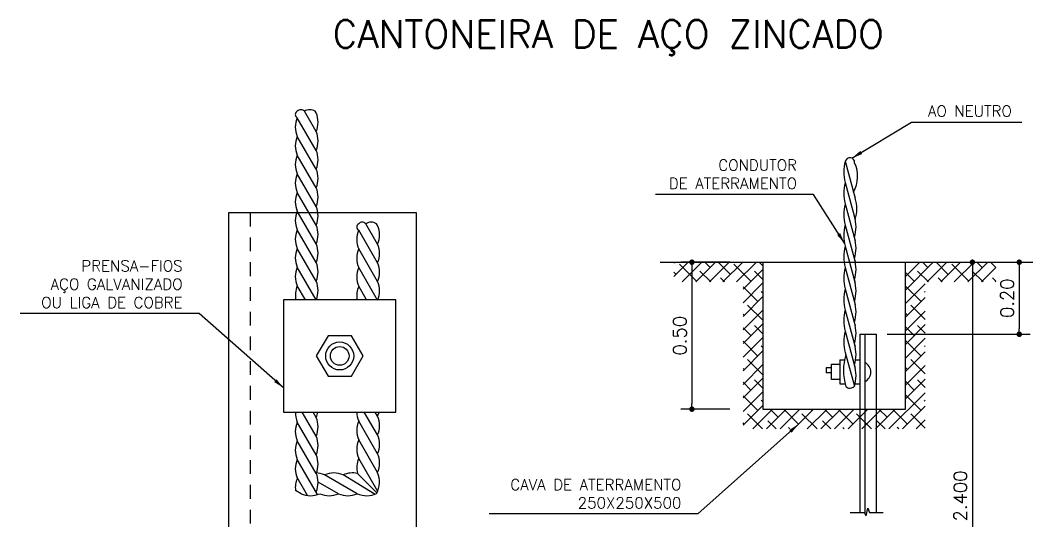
# Model space of a CAD drawing. Extents: x 289.68 to 298.89, y 147.27 to 156.69.
# Drawn here: x 289.68 to 298.89, y 152.14 to 156.69 of the extents above; entities that cross this region are included whole.
import ezdxf

# ---------------------------------------------------------------- set-up
doc = ezdxf.new("R2010")
doc.units = 0
doc.header["$MEASUREMENT"] = 0
doc.linetypes.add('HIDDEN2', pattern=[0.1875, 0.125, -0.0625])
doc.layers.get('0').update_dxf_attribs({"linetype": 'CONTINUOUS'})
doc.layers.get('DEFPOINTS').update_dxf_attribs({"linetype": 'CONTINUOUS'})
doc.layers.add('DETALHES', color=4, linetype='CONTINUOUS')
doc.styles.add('ROMANS', font='romans.shx', dxfattribs={"height": 0.12})
doc.dimstyles.new('LINEAR', dxfattribs={"dimtxt": 0.1, "dimasz": 0.05, "dimexe": 0.1, "dimexo": 0.3, "dimgap": 0.05, "dimtad": 1, "dimzin": 1, "dimtxsty": 'ROMANS', "dimblk1": 'DOT', "dimblk2": 'DOT', "dimsah": 1, "dimcen": 2.5, "dimclrd": 1, "dimclre": 1, "dimclrt": 3, "dimazin": 3, "dimtfac": 1, "dimtdec": 4, "dimtmove": 0, "dimatfit": 3, "dimtvp": 1, "dimtolj": 1, "dimtzin": 1})
doc.dimstyles.new('TEXTO', dxfattribs={"dimtxt": 0.1, "dimasz": 0.1, "dimexe": 0.1, "dimexo": 0.3, "dimgap": 0.05, "dimtad": 1, "dimdec": 4, "dimtxsty": 'ROMANS', "dimcen": 2.5, "dimclrd": 1, "dimclre": 1, "dimclrt": 3, "dimazin": 3, "dimtfac": 1, "dimtdec": 4, "dimtmove": 0, "dimatfit": 3, "dimtvp": 1, "dimtolj": 1, "dimtzin": 0})

# ---------------------------------------------------------------- blocks, each defined once
blk = doc.blocks.new('_DOT')
at = {"color": 0, "linetype": 'BYBLOCK'}
blk.add_line((-0.5, 0), (-1, 0), dxfattribs=at)
at = {"color": 0, "linetype": 'BYBLOCK', "const_width": 0.5}
blk.add_lwpolyline([(-0.25, 0, 1), (0.25, 0, 1)], format="xyb", close=True, dxfattribs=at)
blk = doc.blocks.new('*D1')
at = {"color": 1, "linetype": 'BYBLOCK'}
for p, q in [((296.1367, 154.4874), (295.692, 154.4874)), ((295.792, 154.4374), (295.792, 153.2006)), ((296.1367, 153.1506), (295.692, 153.1506))]:
    blk.add_line(p, q, dxfattribs=at)
at = {"layer": 'DEFPOINTS', "color": 0, "linetype": 'BYBLOCK'}
for p in [(296.4367, 154.4874), (295.792, 153.1506), (296.4367, 153.1506)]:
    blk.add_point(p, dxfattribs=at)
at = {"color": 1, "linetype": 'BYBLOCK', "xscale": 0.05, "yscale": 0.05, "zscale": 0.05}
for p, rotation in [((295.792, 154.4874), 90), ((295.792, 153.1506), 270)]:
    blk.add_blockref('_DOT', p, dxfattribs=dict(at, rotation=rotation))
at = {"color": 3, "linetype": 'BYBLOCK', "insert": (295.682, 153.819), "char_height": 0.12, "attachment_point": 5, "rotation": 90, "style": 'ROMANS'}
blk.add_mtext('\\A1;0.50', dxfattribs=at)
blk = doc.blocks.new('*D2')
at = {"color": 1, "linetype": 'BYBLOCK'}
for p, q in [((298.0852, 154.4874), (298.8686, 154.4874)), ((298.7686, 154.4374), (298.7686, 153.8821)), ((297.7687, 153.8321), (298.8686, 153.8321))]:
    blk.add_line(p, q, dxfattribs=at)
at = {"layer": 'DEFPOINTS', "color": 0, "linetype": 'BYBLOCK'}
for p in [(297.7852, 154.4874), (297.4687, 153.8321), (298.7686, 153.8321)]:
    blk.add_point(p, dxfattribs=at)
at = {"color": 1, "linetype": 'BYBLOCK', "xscale": 0.05, "yscale": 0.05, "zscale": 0.05}
for p, rotation in [((298.7686, 154.4874), 90), ((298.7686, 153.8321), 270)]:
    blk.add_blockref('_DOT', p, dxfattribs=dict(at, rotation=rotation))
at = {"color": 3, "linetype": 'BYBLOCK', "insert": (298.6586, 154.1597), "char_height": 0.12, "attachment_point": 5, "rotation": 90, "style": 'ROMANS'}
blk.add_mtext('\\A1;0.20', dxfattribs=at)
blk = doc.blocks.new('*D3')
at = {"color": 1, "linetype": 'BYBLOCK'}
for p, q in [((298.0336, 154.4874), (298.4424, 154.4874)), ((298.3424, 154.4374), (298.3424, 150.2856)), ((297.6631, 150.2356), (298.4424, 150.2356))]:
    blk.add_line(p, q, dxfattribs=at)
at = {"layer": 'DEFPOINTS', "color": 0, "linetype": 'BYBLOCK'}
for p in [(297.7336, 154.4874), (297.3631, 150.2356), (298.3424, 150.2356)]:
    blk.add_point(p, dxfattribs=at)
at = {"color": 1, "linetype": 'BYBLOCK', "xscale": 0.05, "yscale": 0.05, "zscale": 0.05}
for p, rotation in [((298.3424, 154.4874), 90), ((298.3424, 150.2356), 270)]:
    blk.add_blockref('_DOT', p, dxfattribs=dict(at, rotation=rotation))
at = {"color": 3, "linetype": 'BYBLOCK', "insert": (298.2324, 152.3615), "char_height": 0.12, "attachment_point": 5, "rotation": 90, "style": 'ROMANS'}
blk.add_mtext('\\A1;2.400', dxfattribs=at)

msp = doc.modelspace()

# ---------------------------------------------------------------- linework, layer by layer
at = {"layer": 'DETALHES', "color": 2}
for p, q in [((292.3749, 155.5048), (292.2037, 155.8014)), ((292.3749, 155.6748), (292.2677, 155.8605)), ((292.3749, 155.8448), (292.3658, 155.8605)), ((292.3749, 155.3348), (292.2037, 155.6314)), ((292.3749, 155.1648), (292.2037, 155.4614)), ((297.1869, 155.4049), (297.2769, 155.0691)), ((292.3749, 154.9948), (292.2037, 155.2914)), ((297.1869, 155.2118), (297.2769, 154.8759)), ((292.3749, 154.8248), (292.2037, 155.1214)), ((297.1869, 155.0186), (297.2769, 154.6827)), ((292.3749, 154.6548), (292.2037, 154.9514)), ((292.3749, 154.4848), (292.2037, 154.7814)), ((292.9331, 154.4814), (292.7618, 154.7779)), ((292.9331, 154.6514), (292.8258, 154.8371)), ((292.9331, 154.8214), (292.924, 154.8371)), ((297.1869, 154.8254), (297.2769, 154.4895)), ((292.3749, 154.3148), (292.2037, 154.6114)), ((292.9331, 154.3114), (292.7618, 154.6079)), ((297.1869, 154.6322), (297.2769, 154.2963)), ((292.3749, 154.1448), (292.2037, 154.4414)), ((292.9331, 154.1414), (292.7618, 154.4379)), ((296.4367, 154.4539), (296.4032, 154.4874)), ((297.1869, 154.439), (297.2769, 154.1031)), ((292.2767, 154.1448), (292.2037, 154.2714)), ((292.833, 154.1448), (292.7618, 154.2679)), ((296.4367, 154.2064), (296.4215, 154.2216)), ((297.1869, 154.2458), (297.2769, 153.9099)), ((297.1869, 154.0526), (297.2769, 153.7168)), ((297.1869, 153.8595), (297.2769, 153.5236)), ((292.4829, 153.8188), (292.3766, 153.6348)), ((292.6954, 153.8188), (292.4829, 153.8188)), ((292.8016, 153.6348), (292.6954, 153.8188)), ((297.3187, 153.8321), (297.3187, 152.2079)), ((297.3187, 153.8321), (297.4687, 153.8321)), ((297.3631, 153.8321), (297.3631, 152.2003)), ((297.4687, 153.8321), (297.4687, 152.2079)), ((296.4367, 153.7115), (296.4215, 153.7266)), ((297.1869, 153.6663), (297.2692, 153.3589)), ((292.3766, 153.6348), (292.4829, 153.4508)), ((292.6954, 153.4508), (292.8016, 153.6348)), ((297.1358, 153.598), (297.1358, 153.3803)), ((297.1358, 153.598), (297.176, 153.598)), ((297.2772, 153.598), (297.3187, 153.598)), ((297.0138, 153.5274), (297.0138, 153.4809)), ((297.0611, 153.5274), (297.0138, 153.5274)), ((297.0611, 153.4809), (297.0138, 153.4809)), ((297.0611, 153.4219), (297.0611, 153.5591)), ((297.0611, 153.5591), (297.1358, 153.5591)), ((292.4829, 153.4508), (292.6954, 153.4508)), ((297.1358, 153.4219), (297.0611, 153.4219)), ((297.1358, 153.3803), (297.1899, 153.3803)), ((297.2709, 153.3803), (297.3187, 153.3803)), ((296.4367, 153.2165), (296.4215, 153.2316)), ((292.3749, 152.9058), (292.2485, 153.1248)), ((292.3749, 153.0758), (292.3466, 153.1248)), ((292.9331, 152.9158), (292.8124, 153.1248)), ((292.9331, 153.0858), (292.9106, 153.1248)), ((292.3749, 152.7358), (292.2037, 153.0324)), ((292.9331, 152.7458), (292.7618, 153.0424)), ((292.3749, 152.5658), (292.2037, 152.8624)), ((292.9331, 152.5758), (292.7618, 152.8724)), ((292.3874, 152.3736), (292.2037, 152.6917)), ((292.9354, 152.4004), (292.7618, 152.7024)), ((292.7502, 152.566), (292.927, 152.3887)), ((292.2978, 152.3648), (292.2037, 152.5279)), ((292.5777, 152.3814), (292.3929, 152.4881)), ((292.7477, 152.3814), (292.4512, 152.5526)), ((292.911, 152.3761), (292.6212, 152.5526)), ((292.2377, 152.3814), (292.1873, 152.4105)), ((297.2305, 152.2099), (297.3572, 152.2099)), ((297.3572, 152.2099), (297.3756, 152.1799)), ((297.3756, 152.1799), (297.3923, 152.2499)), ((297.3923, 152.2499), (297.4056, 152.2099)), ((297.4056, 152.2099), (297.5324, 152.2099))]:
    msp.add_line(p, q, dxfattribs=at)
at = {"layer": 'DETALHES', "color": 3}
for p, q in [((291.5788, 154.9365), (291.5788, 151.8031)), ((293.2861, 154.9365), (291.5788, 154.9365)), ((293.2861, 151.8031), (293.2861, 154.9365)), ((295.5023, 154.4874), (296.4367, 154.4874)), ((296.4367, 154.4874), (296.4367, 153.1506)), ((297.7336, 153.1506), (297.7336, 154.4874)), ((297.7336, 154.4874), (298.8912, 154.4874)), ((292.0791, 154.1448), (292.0791, 153.1248)), ((293.0991, 154.1448), (292.0791, 154.1448)), ((293.0991, 153.1248), (293.0991, 154.1448)), ((292.0791, 153.1248), (293.0991, 153.1248)), ((296.4367, 153.1506), (297.7336, 153.1506))]:
    msp.add_line(p, q, dxfattribs=at)
at = {"layer": 'DETALHES', "color": 2, "linetype": 'HIDDEN2'}
msp.add_line((291.7739, 154.9365), (291.7739, 151.8031), dxfattribs=at)
at = {"layer": 'DETALHES', "color": 1}
for p, q in [((295.6278, 154.3559), (295.7593, 154.4874)), ((295.6278, 154.4797), (295.6355, 154.4874)), ((295.8337, 154.3144), (295.6791, 154.4691)), ((295.703, 154.3074), (295.883, 154.4874)), ((295.8267, 154.3074), (296.0067, 154.4874)), ((295.9645, 154.3074), (295.8647, 154.4072)), ((295.9575, 154.4381), (295.9082, 154.4874)), ((295.9505, 154.3074), (296.1305, 154.4874)), ((296.1431, 154.3763), (296.032, 154.4874)), ((296.0742, 154.3074), (296.2542, 154.4874)), ((296.3287, 154.3144), (296.174, 154.4691)), ((296.198, 154.3074), (296.378, 154.4874)), ((296.2567, 154.2423), (296.4367, 154.4223)), ((296.4367, 154.3302), (296.3597, 154.4072)), ((296.4367, 154.4874), (297.7336, 154.4874)), ((297.7336, 154.4819), (297.7392, 154.4874)), ((297.7336, 154.3581), (297.8629, 154.4874)), ((297.7336, 154.2344), (297.9866, 154.4874)), ((297.9444, 154.3074), (297.8446, 154.4072)), ((297.9374, 154.4381), (297.8881, 154.4874)), ((297.9304, 154.3074), (298.1104, 154.4874)), ((298.123, 154.3763), (298.0119, 154.4874)), ((298.0541, 154.3074), (298.2341, 154.4874)), ((298.3086, 154.3144), (298.1539, 154.4691)), ((298.1779, 154.3074), (298.3579, 154.4874)), ((298.3016, 154.3074), (298.4816, 154.4874)), ((298.4394, 154.3074), (298.3396, 154.4072)), ((298.4324, 154.4381), (298.3831, 154.4874)), ((298.4254, 154.3074), (298.5565, 154.4385)), ((298.5565, 154.4378), (298.5069, 154.4874)), ((295.6481, 154.3763), (295.6278, 154.3966)), ((296.0882, 154.3074), (296.0503, 154.3453)), ((297.8136, 154.3144), (297.7336, 154.3944)), ((298.0681, 154.3074), (298.0302, 154.3453)), ((298.5565, 154.314), (298.5252, 154.3453)), ((298.5491, 154.3074), (298.5565, 154.3147)), ((296.2567, 154.1186), (296.4367, 154.2986)), ((296.3906, 154.1288), (296.2567, 154.2627)), ((297.7336, 154.1107), (297.9136, 154.2907)), ((297.8755, 154.1288), (297.7336, 154.2706)), ((297.9136, 154.2144), (297.9064, 154.2216)), ((296.2567, 153.9949), (296.4367, 154.1749)), ((297.7336, 153.9869), (297.9136, 154.1669)), ((296.2567, 153.8711), (296.4367, 154.0511)), ((296.4367, 153.9589), (296.2978, 154.0978)), ((297.7336, 153.8632), (297.9136, 154.0432)), ((297.9136, 153.9669), (297.7827, 154.0978)), ((296.2668, 154.005), (296.2567, 154.0152)), ((297.7518, 154.005), (297.7336, 154.0232)), ((296.2567, 153.7474), (296.4367, 153.9274)), ((296.3287, 153.8194), (296.2567, 153.8915)), ((296.4367, 153.8352), (296.3597, 153.9122)), ((297.7336, 153.7394), (297.9136, 153.9194)), ((297.8136, 153.8194), (297.7336, 153.8994)), ((297.9136, 153.8432), (297.8446, 153.9122)), ((296.2567, 153.6236), (296.4367, 153.8036)), ((296.3906, 153.6338), (296.2567, 153.7677)), ((297.5679, 153.8321), (298.86, 153.8321)), ((297.7336, 153.6157), (297.9136, 153.7957)), ((297.8755, 153.6338), (297.7336, 153.7757)), ((296.2567, 153.4999), (296.4367, 153.6799)), ((297.7336, 153.4919), (297.9136, 153.6719)), ((297.9136, 153.7194), (297.9064, 153.7266)), ((296.4367, 153.464), (296.2978, 153.6029)), ((297.9136, 153.4719), (297.7827, 153.6029)), ((296.2567, 153.3761), (296.4367, 153.5561)), ((296.2668, 153.5101), (296.2567, 153.5202)), ((297.7336, 153.3682), (297.9136, 153.5482)), ((297.7518, 153.5101), (297.7336, 153.5282)), ((296.2567, 153.2524), (296.4367, 153.4324)), ((296.3287, 153.3244), (296.2567, 153.3965)), ((296.4367, 153.3402), (296.3597, 153.4172)), ((297.7336, 153.2444), (297.9136, 153.4244)), ((297.8136, 153.3244), (297.7336, 153.4044)), ((297.9136, 153.3482), (297.8446, 153.4172)), ((296.2567, 153.1287), (296.4367, 153.3087)), ((297.5835, 152.9706), (297.9136, 153.3007)), ((296.3906, 153.1388), (296.2567, 153.2727)), ((297.8755, 153.1388), (297.7336, 153.2807)), ((297.9136, 153.2244), (297.9064, 153.2316)), ((296.2567, 153.0049), (296.4367, 153.1849)), ((296.3461, 152.9706), (296.5261, 153.1506)), ((296.4698, 152.9706), (296.6498, 153.1506)), ((296.5762, 153.077), (296.5026, 153.1506)), ((296.5936, 152.9706), (296.7736, 153.1506)), ((296.7618, 153.0151), (296.6263, 153.1506)), ((296.7173, 152.9706), (296.8973, 153.1506)), ((296.841, 152.9706), (297.021, 153.1506)), ((296.8856, 153.1388), (296.8738, 153.1506)), ((296.9648, 152.9706), (297.1448, 153.1506)), ((297.0712, 153.077), (296.9976, 153.1506)), ((297.0885, 152.9706), (297.2685, 153.1506)), ((297.2568, 153.0151), (297.1213, 153.1506)), ((297.2123, 152.9706), (297.3923, 153.1506)), ((297.336, 152.9706), (297.516, 153.1506)), ((297.3805, 153.1388), (297.3688, 153.1506)), ((297.4598, 152.9706), (297.6398, 153.1506)), ((297.5662, 153.077), (297.4926, 153.1506)), ((297.7518, 153.0151), (297.6163, 153.1506)), ((297.7072, 152.9706), (297.9136, 153.177)), ((296.2668, 153.0151), (296.2567, 153.0253)), ((296.4351, 152.9706), (296.2978, 153.1079)), ((296.5589, 152.9706), (296.4834, 153.046)), ((296.9301, 152.9706), (296.7928, 153.1079)), ((297.0538, 152.9706), (296.9784, 153.046)), ((297.4251, 152.9706), (297.2877, 153.1079)), ((297.5488, 152.9706), (297.4733, 153.046)), ((297.9136, 152.9769), (297.7827, 153.1079)), ((297.831, 152.9706), (297.9136, 153.0532)), ((296.6826, 152.9706), (296.669, 152.9841)), ((297.1776, 152.9706), (297.164, 152.9841)), ((297.6726, 152.9706), (297.659, 152.9841))]:
    msp.add_line(p, q, dxfattribs=at)
at = {"layer": 'DETALHES', "color": 2}
for radius in [0.1275, 0.085]:
    msp.add_circle((292.5891, 153.6348), radius, dxfattribs=at)
for centre, radius, start, end in [((292.2357, 155.8314), 0.0433, 42.33684, 137.66316), ((292.3167, 155.7814), 0.0931, 58.1866, 121.8134), ((292.2188, 155.8309), 0.0332, 117.14585, 242.85415), ((292.3945, 155.7164), 0.2089, 155.99422, 204.00578), ((292.184, 155.7598), 0.2089, 335.99422, 24.00578), ((292.3945, 155.5464), 0.2089, 155.99422, 204.00578), ((292.184, 155.5898), 0.2089, 335.99422, 24.00578), ((292.184, 155.4198), 0.2089, 335.99422, 24.00578), ((292.3945, 155.3764), 0.2089, 155.99422, 204.00578), ((297.2286, 155.3943), 0.0431, 359.72189, 165.74431), ((292.184, 155.2498), 0.2089, 335.99422, 24.00578), ((297.4904, 155.3083), 0.3185, 162.34592, 197.65408), ((297.0086, 155.2675), 0.2904, 330.66638, 25.20158), ((292.3945, 155.2064), 0.2089, 155.99422, 204.00578), ((292.184, 155.0798), 0.2089, 335.99422, 24.00578), ((297.4904, 155.1152), 0.3185, 162.34592, 197.65408), ((292.3945, 155.0364), 0.2089, 155.99422, 204.00578), ((296.9734, 154.9725), 0.3185, 342.34592, 17.65408), ((292.184, 154.9098), 0.2089, 335.99422, 24.00578), ((297.4904, 154.922), 0.3185, 162.34592, 197.65408), ((292.3945, 154.8664), 0.2089, 155.99422, 204.00578), ((296.9657, 154.8078), 0.3185, 342.34592, 17.65408), ((292.3945, 154.6964), 0.2089, 155.99422, 204.00578), ((292.184, 154.7398), 0.2089, 335.99422, 24.00578), ((292.777, 154.8075), 0.0332, 117.14585, 242.85415), ((292.9527, 154.6929), 0.2089, 155.99422, 204.00578), ((292.7938, 154.8079), 0.0433, 42.33684, 137.66316), ((292.8749, 154.7566), 0.0943, 58.6324, 121.3676), ((292.7422, 154.7364), 0.2089, 335.99422, 24.00578), ((297.4904, 154.7288), 0.3185, 162.34592, 197.65408), ((296.9657, 154.6146), 0.3185, 342.34592, 17.65408), ((292.3945, 154.5264), 0.2089, 155.99422, 204.00578), ((292.184, 154.5698), 0.2089, 335.99422, 24.00578), ((292.9527, 154.5229), 0.2089, 155.99422, 204.00578), ((292.7422, 154.5664), 0.2089, 335.99422, 24.00578), ((297.4904, 154.5356), 0.3185, 162.34592, 197.65408), ((296.9657, 154.4214), 0.3185, 342.34592, 17.65408), ((292.3945, 154.3564), 0.2089, 155.99422, 204.00578), ((292.184, 154.3998), 0.2089, 335.99422, 24.00578), ((292.9527, 154.3529), 0.2089, 155.99422, 204.00578), ((292.7422, 154.3964), 0.2089, 335.99422, 24.00578), ((297.4904, 154.3424), 0.3185, 162.34592, 197.65408), ((292.184, 154.2298), 0.2089, 335.99422, 24.00578), ((292.7422, 154.2264), 0.2089, 335.99422, 24.00578), ((296.9657, 154.2282), 0.3185, 342.34592, 17.65408), ((292.3945, 154.1864), 0.2089, 155.99422, 191.47831), ((292.9527, 154.1829), 0.2089, 155.99422, 190.52501), ((297.4904, 154.1492), 0.3185, 162.34592, 197.65408), ((296.9657, 154.035), 0.3185, 342.34592, 17.65408), ((297.4904, 153.956), 0.3185, 162.34592, 197.65408), ((297.4904, 153.7629), 0.3185, 162.34592, 197.65408), ((296.9657, 153.8418), 0.3185, 342.34592, 17.65408), ((296.9657, 153.6487), 0.3185, 342.34592, 17.65408), ((297.6471, 153.5028), 0.4778, 162.34592, 197.65408), ((297.321, 153.4881), 0.0975, 295.58106, 64.41894), ((296.9657, 153.4555), 0.3185, 342.34592, 17.65408), ((297.2301, 153.3958), 0.0538, 224.71022, 316.67974), ((292.3945, 153.1174), 0.2089, 177.96892, 204.00578), ((292.184, 153.1608), 0.2089, 335.99422, 350.07318), ((292.9527, 153.1274), 0.2089, 180.71539, 204.00578), ((292.7422, 153.1708), 0.2089, 335.99422, 347.27232), ((292.3945, 152.9474), 0.2089, 155.99422, 204.00578), ((292.184, 152.9908), 0.2089, 335.99422, 24.00578), ((292.9527, 152.9574), 0.2089, 155.99422, 204.00578), ((292.7422, 153.0008), 0.2089, 335.99422, 24.00578), ((292.3945, 152.7774), 0.2089, 155.99422, 204.00578), ((292.184, 152.8208), 0.2089, 335.99422, 24.00578), ((292.9527, 152.7874), 0.2089, 155.99422, 204.00578), ((292.7422, 152.8308), 0.2089, 335.99422, 24.00578), ((292.7422, 152.6608), 0.2089, 335.99422, 24.00578), ((292.3945, 152.6074), 0.2089, 155.99422, 204.00578), ((292.184, 152.6508), 0.2089, 335.99422, 24.00578), ((292.9527, 152.6174), 0.2089, 155.99422, 194.23378), ((292.3662, 152.3618), 0.2089, 65.99422, 88.36619), ((292.184, 152.4851), 0.2089, 335.99422, 24.00578), ((292.5362, 152.3618), 0.2089, 65.99422, 114.00578), ((292.7062, 152.3618), 0.2089, 77.83325, 114.00578), ((292.7422, 152.4862), 0.2089, 330.77368, 24.00578), ((292.3945, 152.4374), 0.2089, 155.99422, 187.38854), ((292.3227, 152.5723), 0.2089, 245.99422, 294.00578), ((292.4927, 152.5723), 0.2089, 245.99422, 294.00578), ((292.6627, 152.5723), 0.2089, 245.99422, 294.00578), ((292.8335, 152.5723), 0.2089, 245.99422, 295.83033)]:
    msp.add_arc(centre, radius, start, end, dxfattribs=at)

# ---------------------------------------------------------------- texts
at = {"layer": 'DETALHES', "color": 6, "style": 'ROMANS'}
msp.add_text('CANTONEIRA DE AÇO ZINCADO', height=0.25, dxfattribs=at).set_placement((292.5246, 156.438))
at = {"layer": 'DETALHES', "color": 3, "char_height": 0.1, "style": 'ROMANS'}
for s, insert, attachment_point in [('\\A1;AO NEUTRO', (297.9383, 155.8616), 4), ('\\A1;CONDUTOR\\PDE ATERRAMENTO', (296.7476, 155.2871), 6), ('\\A1;PRENSA-FIOS\\PAÇO GALVANIZADO\\POU LIGA DE COBRE', (291.1605, 154.2872), 6), ('\\A1;CAVA DE ATERRAMENTO\\P250X250X500', (295.6962, 152.3809), 6)]:
    msp.add_mtext(s, dxfattribs=dict(at, insert=insert, attachment_point=attachment_point))

# ---------------------------------------------------------------- dimensions: what is measured, and where the dimension line sits
at = {"layer": 'DETALHES'}
dim = msp.add_linear_dim(base=(295.792, 153.1506), p1=(296.4367, 154.4874), p2=(296.4367, 153.1506), angle=90, text='0.50', dimstyle='LINEAR', override={"dimasz": 0.05, "dimblk1": 'DOT', "dimblk2": 'DOT', "dimsah": 1}, dxfattribs=at)
dim.commit()
dim.dimension.update_dxf_attribs({"geometry": '*D1', "text_midpoint": (295.682, 153.819)})
for base, p1, p2, text, picture, middle in [((298.3424, 150.2356), (297.7336, 154.4874), (297.3631, 150.2356), '2.400', '*D3', (298.2324, 152.3615)), ((298.7686, 153.8321), (297.7852, 154.4874), (297.4687, 153.8321), '0.20', '*D2', (298.6586, 154.1597))]:
    dim = msp.add_linear_dim(base=base, p1=p1, p2=p2, angle=90, text=text, dimstyle='LINEAR', dxfattribs=at)
    dim.commit()
    dim.dimension.update_dxf_attribs({"geometry": picture, "text_midpoint": middle})

# ---------------------------------------------------------------- leaders
at = {"layer": 'DETALHES', "color": 1, "annotation_type": 0, "has_hookline": 1}
for points, hookline_direction, text_width in [([(297.2463, 155.4336), (297.7883, 155.7616), (297.8883, 155.7616)], 0, 0.8524), ([(297.1796, 154.6591), (296.8976, 155.1037), (296.7976, 155.1037)], 1, 1.2857), ([(296.7618, 153.0151), (295.8462, 152.1976), (295.7462, 152.1976)], 1, 1.7476)]:
    msp.add_leader(points, dimstyle='TEXTO', dxfattribs=dict(at, hookline_direction=hookline_direction, text_width=text_width))
at = {"layer": 'DETALHES', "color": 1, "annotation_type": 0, "has_hookline": 1, "hookline_direction": 1, "text_width": 1.4762}
msp.add_leader([(292.0791, 153.3437), (291.3105, 154.0206), (291.2105, 154.0206)], dimstyle='TEXTO', override={"dimasz": 0.1}, dxfattribs=at)

doc.saveas('drawing.dxf')
